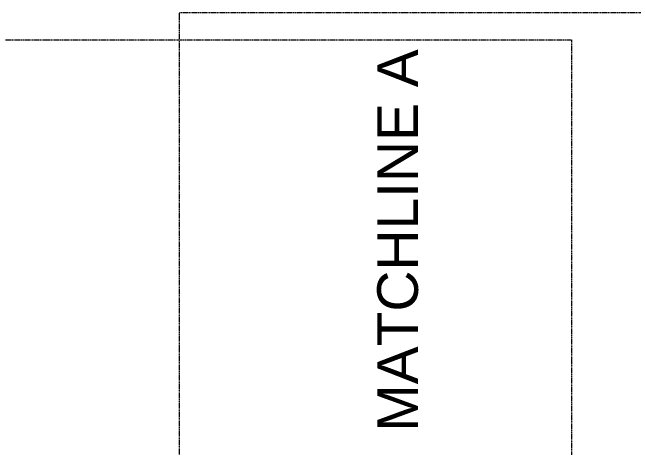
# Model space of a CAD drawing. Header units: inches. Extents: x -1287 to 1590, y -3558 to 989.
# Drawn here: x -114 to 69.1, y 860.5 to 988.8 of the extents above; entities that cross this region are included whole.
import ezdxf

# ---------------------------------------------------------------- set-up
doc = ezdxf.new("R2010")
doc.units = ezdxf.units.IN
doc.header["$MEASUREMENT"] = 0
doc.linetypes.add('Dash_2_', pattern=[0.25, 0.125, -0.125])
doc.layers.add('G-ANNO-SYMB', color=111, linetype='Continuous', lineweight=9)
doc.layers.add('G-ANNO-TEXT', color=231, linetype='Continuous', lineweight=9)
doc.styles.add('Swis721 Lt BT_2', font='swissl.ttf', dxfattribs={"height": 12})

msp = doc.modelspace()

# ---------------------------------------------------------------- linework, layer by layer
at = {"layer": 'G-ANNO-SYMB', "linetype": 'Dash_2_'}
for p, q in [((-64.8, 988.77), (1590.16, 988.77)), ((-64.8, -205.54), (-64.8, 988.77)), ((-1179.72, 980.7), (50.74, 980.7)), ((50.74, 980.7), (50.74, -194.11))]:
    msp.add_line(p, q, dxfattribs=at)

# ---------------------------------------------------------------- texts
at = {"layer": 'G-ANNO-TEXT', "color": 7, "insert": (-6.47, 865.21), "char_height": 12, "width": 127.1085, "attachment_point": 1, "rotation": 90, "style": 'Swis721 Lt BT_2'}
msp.add_mtext('MATCHLINE A', dxfattribs=at)

doc.saveas('drawing.dxf')
